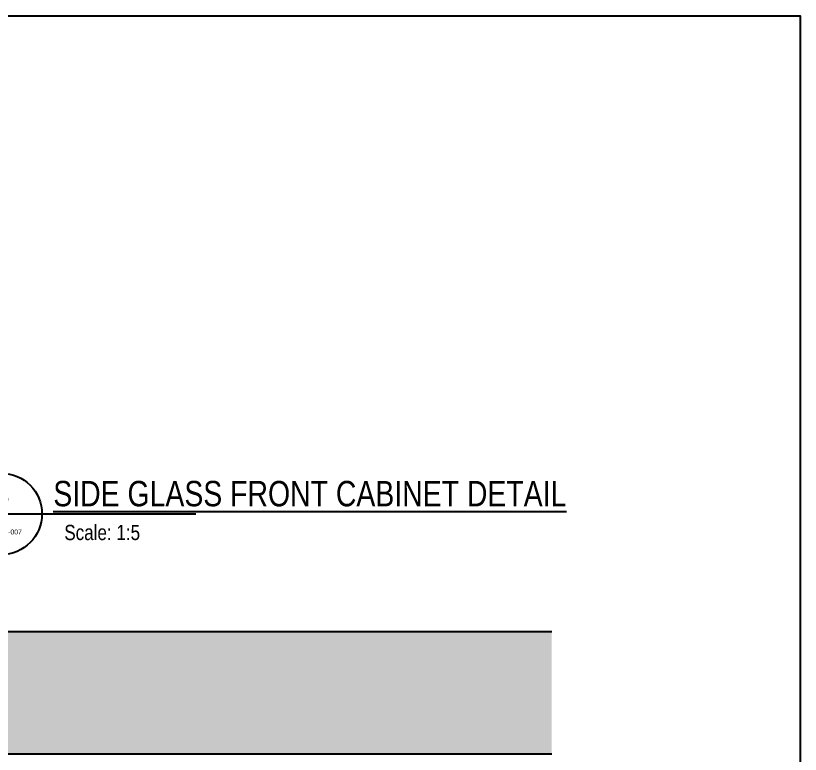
# Model space of a CAD drawing. Header units: inches. Extents: x 274057 to 444617, y 490067 to 635630.
# Drawn here: x 373036 to 374634, y 519999 to 521504 of the extents above; entities that cross this region are included whole.
import ezdxf
from ezdxf.enums import TextEntityAlignment as Align

# ---------------------------------------------------------------- set-up
doc = ezdxf.new("R2010")
doc.units = ezdxf.units.IN
doc.header["$MEASUREMENT"] = 0
for name, color, linetype in [('Calliper_wall hatch_CHB', 8, 'Continuous'), ('CQ Plaster', 1, 'Continuous'), ('CQ section wall', 3, 'Continuous'), ('CQ text label', 3, 'Continuous'), ('CQ wall section', 5, 'Continuous')]:
    doc.layers.add(name, color=color, linetype=linetype)
doc.styles.add('ARIAL', font='arial.ttf')

# ---------------------------------------------------------------- blocks, each defined once
blk = doc.blocks.new('ff15 section c and d')
at = {"layer": 'Calliper_wall hatch_CHB', "ltscale": 300}
h = blk.add_hatch(dxfattribs=at)
h.set_pattern_fill('AR-CONC', color=256, scale=10, angle=-13.9714, style=0)
h.set_pattern_definition([(36.028577, (0, 0), (68.0890203, -23.40695), [7.5, -82.5]), (341.028577, (0, 0), (4.6961155, 76.3439316), [6, -66]), (86.480021, (5.674, -1.95), (72.7851354, 52.936981), [6.374019, -70.114211]), (32.212777, (4.83, 19.41), (99.570572, -41.829513), [11.25, -123.75]), (82.664212, (13.13, 15.92), (114.220033, 71.96377), [9.561034, -105.171376]), (337.21274, (4.83, 19.41), (114.220033, 71.96377), [9, -99]), (7.028577, (13.326, 12.14), (48.2040844, -53.482392), [7.5, -82.5]), (312.028577, (13.326, 12.14), (41.119588, 64.495185), [6, -66]), (57.480021, (17.34, 7.685), (89.323671, 11.012793), [6.374019, -70.114211]), (23.5285767, (0, 0), (9.2173322, 32.010976), [0, -65.2, 0, -67, 0, -66.25]), (353.528577, (0, 0), (35.0512903, 31.9228578), [0, -38.2, 0, -63.7, 0, -25.25]), (313.5285767, (-21.64, 5.384), (51.2584374, -15.0772595), [0, -25, 0, -78, 0, -103.5]), (303.528577, (-31.344, 7.8), (59.0102484, -4.3659754), [0, -32.5, 0, -51.8, 0, -73.5])])
h.paths.add_polyline_path([(359082.1, 520249.3), (351544, 520249.3), (351544, 519999.3), (359082.1, 519999.3)])
h.paths.add_polyline_path([(359082.1, 516299.3), (351544, 516299.3), (351544, 516049.3), (359082.1, 516049.3)])
at = {"layer": 'CQ section wall', "elevation": 0}
for points in [[(359082.1, 520249.3), (351544, 520249.3)], [(351544, 519999.3), (359082.1, 519999.3)]]:
    blk.add_lwpolyline(points, dxfattribs=at)
blk = doc.blocks.new('dwgtit')
at = {"linetype": 'Continuous', "ltscale": 2}
blk.add_line((-8, 0), (38.23, 0), dxfattribs=at)
blk.add_circle((0, 0), 8, dxfattribs=at)
at = {"linetype": 'Continuous', "ltscale": 2, "style": 'ARIAL', "width": 0.8}
for tag, height, p in [('DTN0', 5, (0, 3.99)), ('DTRFNO', 3, (0, -3.56))]:
    blk.add_attdef(tag, text='', height=height, dxfattribs=at).set_placement(p, align=Align.MIDDLE_CENTER)
for tag, p, height in [('DTNL1', (19.8, 1.48), 5), ('DTNL2', (20.36, -5.16), 3), ('DTSC', (63.36, -5.21), 3)]:
    blk.add_attdef(tag, p, '', height=height, dxfattribs=at)

msp = doc.modelspace()

# ---------------------------------------------------------------- linework, layer by layer
at = {"layer": 'CQ Plaster'}
msp.add_lwpolyline([(364324.5, 521503.8), (374634.1, 521503.8), (374634.1, 514435.5), (364324.5, 514435.5)], close=True, dxfattribs=at)

# ---------------------------------------------------------------- block references
at = {"layer": 'CQ text label', "ltscale": 500}
ref = msp.add_blockref('dwgtit', (373006.7, 520489, -0.1), dxfattribs=dict(at, xscale=10.3566124243798, yscale=10.3566124243798, zscale=10.3566124243798))
ref.add_attrib('DTN0', '4', dxfattribs={"layer": '0', "linetype": 'Continuous', "ltscale": 2, "height": 51.8, "rotation": 0, "style": 'ARIAL', "width": 0.8}).set_placement((373006.7, 520530.4, -0.1), align=Align.MIDDLE_CENTER)
ref.add_attrib('DTRFNO', 'ID-FF-15-007', dxfattribs={"layer": '0', "linetype": 'Continuous', "ltscale": 2, "height": 10, "rotation": 0, "style": 'ARIAL', "width": 0.8}).set_placement((373006.7, 520452.2, -0.1), align=Align.MIDDLE_CENTER)
ref.add_attrib('DTNL1', '%%uSIDE GLASS FRONT CABINET DETAIL', (373112.6, 520504.4, -0.1), dxfattribs={"layer": '0', "linetype": 'Continuous', "ltscale": 2, "height": 51.783, "rotation": 0, "style": 'ARIAL', "width": 0.8})
ref.add_attrib('DTSC', 'Scale: 1:5', (373135, 520435.6, -0.1), dxfattribs={"layer": '0', "linetype": 'Continuous', "ltscale": 2, "height": 31.07, "rotation": 0, "style": 'ARIAL', "width": 0.8})
at = {"layer": 'CQ wall section', "xscale": -1}
msp.add_blockref('ff15 section c and d', (725671.7, 0), dxfattribs=at)

doc.saveas('drawing.dxf')
